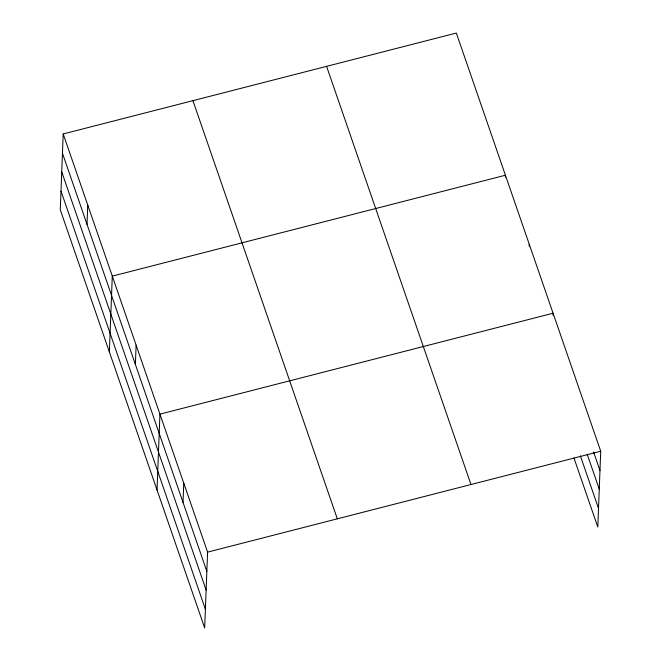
<?xml version="1.0" encoding="UTF-8"?>
<svg xmlns="http://www.w3.org/2000/svg" width="661" height="661" viewBox="0 0 661 661"><rect width="100%" height="100%" fill="white"/><g stroke="black" fill="none" stroke-linecap="round" stroke-linejoin="round"><path stroke-width="0.99" d="M63.2 133.96L60.283 209.777L204.67 627.95L207.587 552.133L63.2 133.96L456.33 33.05L600.717 451.223L597.8 527.04L573.979 458.04M87.004 224.31L87.739 205.05M109.379 351.958L112.287 276.141L505.417 175.231L505.343 177.255M135.373 364.401L136.116 345.133M157.029 489.95L159.937 414.133L553.067 313.231L552.993 315.256M183.023 502.401L183.758 483.133M529.164 246.256L529.246 244.231M207.587 552.133L600.717 451.223M593.603 452.025L599.973 470.492M587.175 454.165L599.254 489.157M580.399 455.9L598.519 508.383M326.592 66.348L470.979 484.521M192.929 100.662L337.317 518.835M62.456 153.228L206.843 571.401M61.737 171.885L206.125 590.058M61.002 191.112L205.389 609.285"/></g></svg>
